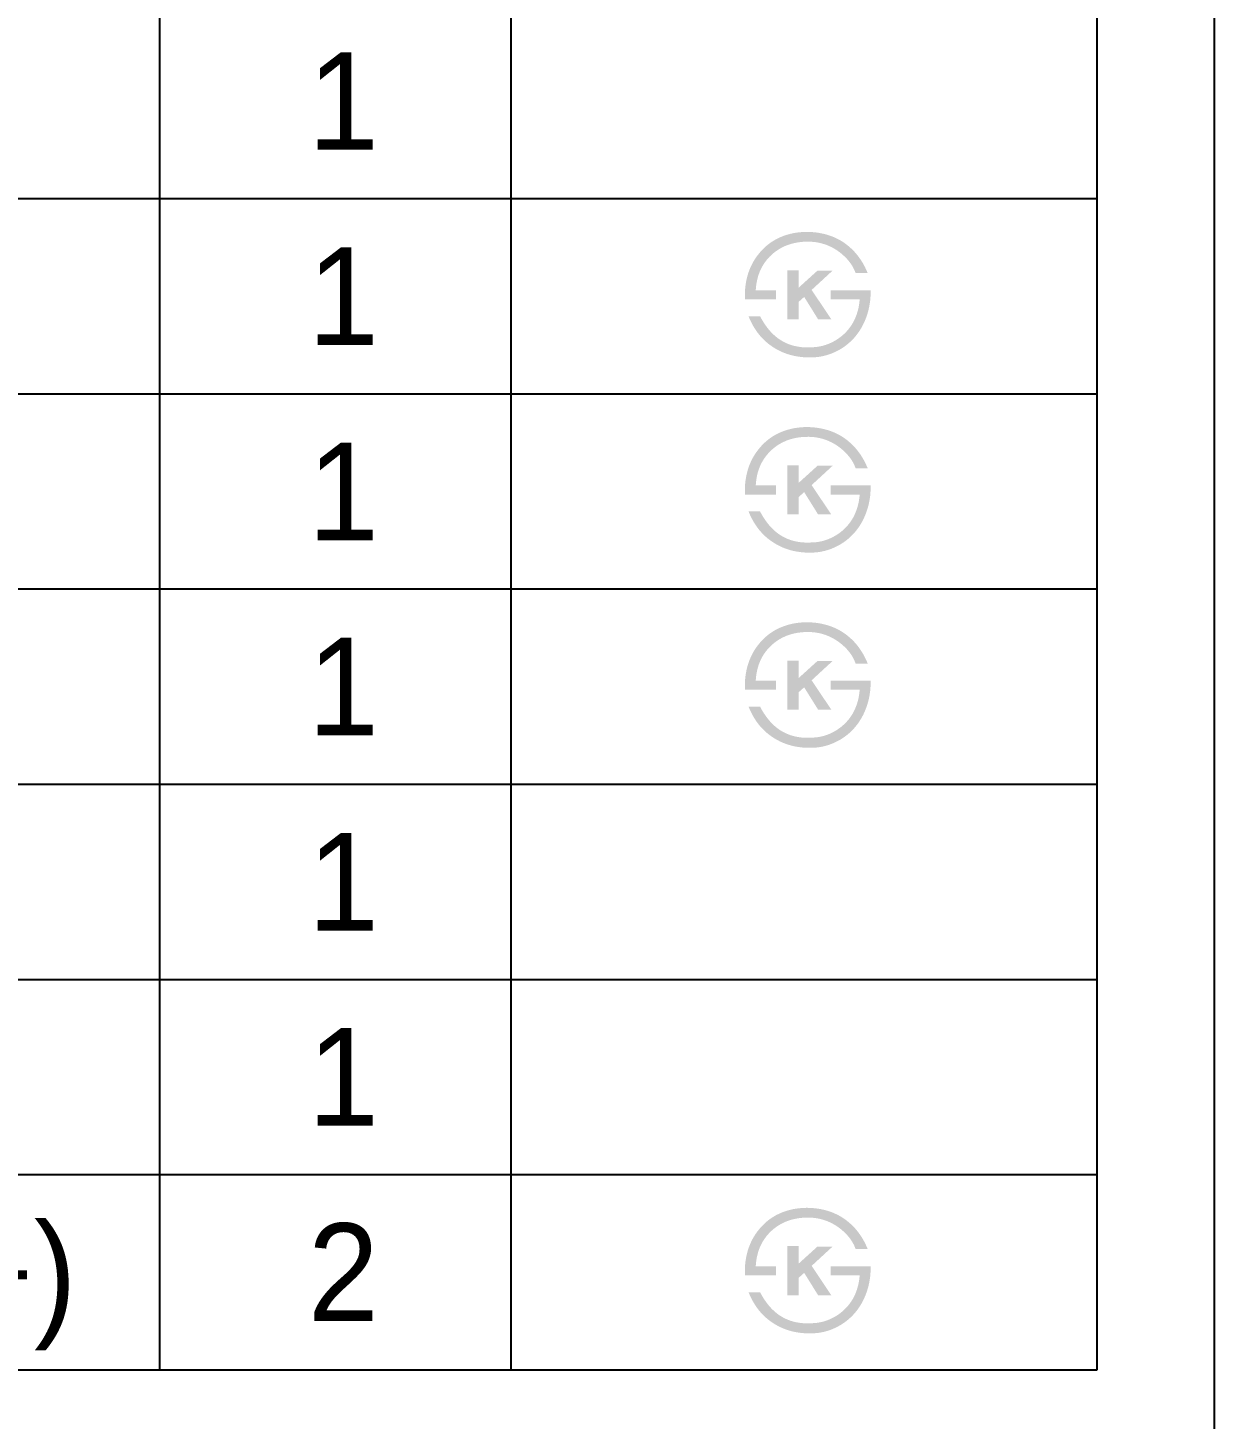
# Model space of a CAD drawing. Header units: millimetres. Extents: x 0 to 3868, y -67 to 2530.
# Drawn here: x 3564 to 3867.8, y 1837.3 to 2193.8 of the extents above; entities that cross this region are included whole.
import ezdxf
from ezdxf.enums import TextEntityAlignment as Align

# ---------------------------------------------------------------- set-up
doc = ezdxf.new("R2010")
doc.units = ezdxf.units.MM
doc.layers.add('TEXT', color=7, linetype='Continuous')
doc.layers.add('도각라인', color=7, linetype='Continuous')
doc.styles.add('타이틀', font='H2GTRM.TTF', dxfattribs={"height": 25})

msp = doc.modelspace()

# ---------------------------------------------------------------- hatches: boundary and pattern name
at = {"layer": 'TEXT'}
for points in [[(3747.63, 2124.17), (3747.61, 2124.58), (3747.6, 2124.99), (3747.6, 2125.4), (3747.6, 2125.8), (3747.62, 2126.21), (3747.64, 2126.61), (3747.67, 2127.01), (3747.71, 2127.41), (3747.76, 2127.8), (3747.82, 2128.2), (3747.89, 2128.59), (3747.96, 2128.98), (3748.04, 2129.36), (3748.14, 2129.75), (3748.23, 2130.13), (3748.34, 2130.52), (3748.46, 2130.9), (3748.59, 2131.28), (3748.73, 2131.66), (3748.88, 2132.03), (3749.03, 2132.39), (3749.19, 2132.75), (3749.37, 2133.1), (3749.54, 2133.45), (3749.73, 2133.79), (3749.93, 2134.12), (3750.13, 2134.45), (3750.34, 2134.77), (3750.56, 2135.09), (3750.79, 2135.4), (3751.03, 2135.7), (3751.53, 2136.32), (3751.8, 2136.62), (3752.08, 2136.92), (3752.36, 2137.2), (3752.65, 2137.48), (3752.94, 2137.75), (3753.25, 2138.01), (3753.56, 2138.26), (3753.88, 2138.5), (3754.2, 2138.74), (3754.53, 2138.96), (3754.87, 2139.17), (3755.22, 2139.38), (3755.57, 2139.58), (3755.93, 2139.76), (3756.3, 2139.94), (3756.7, 2140.12), (3757.11, 2140.29), (3757.52, 2140.45), (3757.95, 2140.6), (3758.37, 2140.74), (3758.81, 2140.86), (3759.24, 2140.97), (3759.69, 2141.08), (3760.14, 2141.17), (3760.6, 2141.25), (3761.06, 2141.31), (3761.53, 2141.37), (3762.01, 2141.41), (3762.49, 2141.45), (3762.98, 2141.47), (3763.47, 2141.48), (3764.23, 2141.46), (3764.61, 2141.44), (3764.98, 2141.41), (3765.35, 2141.38), (3765.71, 2141.34), (3766.07, 2141.29), (3766.43, 2141.24), (3766.78, 2141.18), (3767.13, 2141.12), (3767.47, 2141.04), (3767.81, 2140.97), (3768.15, 2140.88), (3768.48, 2140.79), (3768.81, 2140.7), (3769.14, 2140.59), (3769.46, 2140.48), (3769.78, 2140.37), (3770.09, 2140.24), (3770.4, 2140.12), (3770.71, 2139.98), (3771.01, 2139.84), (3771.31, 2139.69), (3771.61, 2139.54), (3771.9, 2139.38), (3772.19, 2139.21), (3772.47, 2139.04), (3772.75, 2138.86), (3773.03, 2138.67), (3773.3, 2138.48), (3773.57, 2138.28), (3773.83, 2138.08), (3774.25, 2137.73), (3774.66, 2137.37), (3775.06, 2137), (3775.44, 2136.62), (3775.81, 2136.22), (3776.17, 2135.8), (3776.51, 2135.38), (3776.84, 2134.93), (3777.16, 2134.48), (3777.47, 2134.01), (3777.77, 2133.53), (3778.05, 2133.03), (3778.32, 2132.52), (3778.57, 2132), (3778.82, 2131.46), (3779.05, 2130.91), (3779.05, 2130.91), (3775.95, 2130.91), (3775.95, 2130.91), (3775.89, 2131.09), (3775.82, 2131.26), (3775.75, 2131.43), (3775.68, 2131.61), (3775.61, 2131.78), (3775.53, 2131.95), (3775.44, 2132.12), (3775.35, 2132.29), (3775.26, 2132.46), (3775.17, 2132.63), (3775.07, 2132.79), (3774.96, 2132.96), (3774.86, 2133.12), (3774.75, 2133.29), (3774.63, 2133.45), (3774.51, 2133.61), (3774.39, 2133.77), (3774.26, 2133.93), (3774, 2134.25), (3773.72, 2134.57), (3773.42, 2134.88), (3773.11, 2135.19), (3772.78, 2135.49), (3772.44, 2135.79), (3772.08, 2136.09), (3771.85, 2136.27), (3771.62, 2136.44), (3771.38, 2136.61), (3771.15, 2136.77), (3770.91, 2136.92), (3770.67, 2137.07), (3770.43, 2137.21), (3770.18, 2137.35), (3769.94, 2137.49), (3769.69, 2137.61), (3769.44, 2137.73), (3769.18, 2137.85), (3768.93, 2137.96), (3768.68, 2138.06), (3768.42, 2138.16), (3768.16, 2138.26), (3767.9, 2138.34), (3767.63, 2138.42), (3767.37, 2138.5), (3767.1, 2138.57), (3766.83, 2138.64), (3766.56, 2138.7), (3766.29, 2138.75), (3766.01, 2138.8), (3765.74, 2138.84), (3765.46, 2138.88), (3765.18, 2138.91), (3764.89, 2138.93), (3764.61, 2138.95), (3764.32, 2138.97), (3764.04, 2138.98), (3763.75, 2138.98), (3763.4, 2138.97), (3763.05, 2138.96), (3762.71, 2138.95), (3762.38, 2138.93), (3762.05, 2138.9), (3761.72, 2138.86), (3761.39, 2138.82), (3761.07, 2138.77), (3760.75, 2138.71), (3760.44, 2138.65), (3760.13, 2138.58), (3759.82, 2138.51), (3759.52, 2138.43), (3759.22, 2138.34), (3758.92, 2138.24), (3758.63, 2138.14), (3758.34, 2138.04), (3758.06, 2137.92), (3757.78, 2137.8), (3757.5, 2137.67), (3757.23, 2137.54), (3756.96, 2137.4), (3756.69, 2137.25), (3756.43, 2137.1), (3756.17, 2136.94), (3755.92, 2136.77), (3755.67, 2136.6), (3755.42, 2136.42), (3755.18, 2136.24), (3754.94, 2136.04), (3754.7, 2135.84), (3754.47, 2135.64), (3754.24, 2135.42), (3754.01, 2135.2), (3753.79, 2134.97), (3753.58, 2134.74), (3753.37, 2134.51), (3753.17, 2134.27), (3752.98, 2134.02), (3752.8, 2133.77), (3752.62, 2133.52), (3752.44, 2133.26), (3752.28, 2133), (3752.12, 2132.74), (3751.97, 2132.47), (3751.82, 2132.19), (3751.69, 2131.92), (3751.55, 2131.63), (3751.43, 2131.35), (3751.31, 2131.05), (3751.2, 2130.76), (3751.1, 2130.46), (3751, 2130.15), (3750.91, 2129.85), (3750.83, 2129.53), (3750.75, 2129.22), (3750.68, 2128.89), (3750.62, 2128.57), (3750.56, 2128.24), (3750.51, 2127.9), (3750.47, 2127.56), (3750.43, 2127.22), (3750.4, 2126.87), (3750.38, 2126.52), (3750.38, 2126.52), (3755.56, 2126.52), (3755.56, 2126.52), (3755.56, 2126.52), (3755.56, 2124.17), (3755.56, 2124.17), (3755.56, 2124.17), (3747.63, 2124.17)], [(3761.39, 2127.21), (3766.19, 2131.56), (3770.06, 2131.56), (3764.69, 2126.61), (3769.72, 2119.1), (3766.34, 2119.1), (3762.78, 2124.81), (3761.39, 2123.57), (3761.39, 2119.1), (3758.44, 2119.1), (3758.44, 2131.67), (3761.39, 2131.67)], [(3779.8, 2126.52), (3779.8, 2126.08), (3779.8, 2125.64), (3779.78, 2125.21), (3779.76, 2124.78), (3779.73, 2124.35), (3779.69, 2123.92), (3779.63, 2123.5), (3779.57, 2123.07), (3779.5, 2122.65), (3779.42, 2122.24), (3779.33, 2121.82), (3779.24, 2121.41), (3779.13, 2121), (3779.01, 2120.6), (3778.88, 2120.19), (3778.75, 2119.79), (3778.61, 2119.41), (3778.46, 2119.02), (3778.3, 2118.65), (3778.14, 2118.28), (3777.97, 2117.92), (3777.79, 2117.56), (3777.6, 2117.21), (3777.41, 2116.87), (3777.2, 2116.53), (3776.99, 2116.19), (3776.77, 2115.86), (3776.55, 2115.54), (3776.31, 2115.23), (3776.07, 2114.92), (3775.82, 2114.61), (3775.56, 2114.31), (3775.29, 2114.02), (3775.02, 2113.74), (3774.73, 2113.46), (3774.45, 2113.2), (3774.16, 2112.94), (3773.86, 2112.69), (3773.56, 2112.45), (3773.25, 2112.22), (3772.93, 2111.99), (3772.61, 2111.78), (3772.29, 2111.57), (3771.96, 2111.37), (3771.62, 2111.18), (3771.28, 2111), (3770.93, 2110.83), (3770.57, 2110.66), (3770.21, 2110.5), (3769.84, 2110.34), (3769.46, 2110.2), (3769.09, 2110.07), (3768.71, 2109.95), (3768.33, 2109.84), (3767.94, 2109.74), (3767.56, 2109.65), (3767.17, 2109.57), (3766.77, 2109.5), (3766.38, 2109.44), (3765.98, 2109.4), (3765.58, 2109.36), (3765.17, 2109.33), (3764.76, 2109.32), (3764.35, 2109.31), (3763.69, 2109.32), (3763.03, 2109.34), (3762.39, 2109.39), (3761.75, 2109.46), (3761.13, 2109.55), (3760.82, 2109.6), (3760.51, 2109.65), (3760.21, 2109.72), (3759.91, 2109.78), (3759.61, 2109.86), (3759.32, 2109.93), (3759.03, 2110.02), (3758.74, 2110.1), (3758.45, 2110.2), (3758.16, 2110.3), (3757.88, 2110.4), (3757.6, 2110.51), (3757.32, 2110.62), (3757.05, 2110.74), (3756.78, 2110.86), (3756.51, 2110.99), (3756.24, 2111.13), (3755.97, 2111.27), (3755.71, 2111.41), (3755.45, 2111.56), (3755.2, 2111.71), (3754.67, 2112.05), (3754.41, 2112.23), (3754.15, 2112.41), (3753.9, 2112.6), (3753.65, 2112.79), (3753.4, 2112.99), (3753.16, 2113.19), (3752.92, 2113.4), (3752.69, 2113.61), (3752.46, 2113.83), (3752.24, 2114.05), (3752.02, 2114.28), (3751.8, 2114.52), (3751.59, 2114.75), (3751.38, 2114.99), (3751.18, 2115.24), (3750.98, 2115.49), (3750.79, 2115.75), (3750.6, 2116.01), (3750.42, 2116.28), (3750.24, 2116.55), (3750.06, 2116.83), (3749.89, 2117.11), (3749.72, 2117.4), (3749.56, 2117.69), (3749.4, 2117.99), (3749.24, 2118.29), (3749.09, 2118.59), (3748.8, 2119.22), (3748.53, 2119.87), (3748.53, 2119.87), (3751.48, 2119.87), (3751.48, 2119.87), (3751.71, 2119.44), (3751.94, 2119.03), (3752.18, 2118.63), (3752.42, 2118.23), (3752.67, 2117.86), (3752.93, 2117.49), (3753.19, 2117.13), (3753.45, 2116.79), (3753.72, 2116.46), (3753.99, 2116.14), (3754.27, 2115.83), (3754.56, 2115.53), (3754.85, 2115.25), (3755.15, 2114.97), (3755.45, 2114.71), (3755.75, 2114.46), (3755.98, 2114.29), (3756.21, 2114.12), (3756.44, 2113.96), (3756.67, 2113.81), (3756.91, 2113.66), (3757.15, 2113.52), (3757.39, 2113.38), (3757.64, 2113.25), (3757.89, 2113.12), (3758.14, 2113.01), (3758.39, 2112.89), (3758.65, 2112.79), (3758.91, 2112.69), (3759.17, 2112.59), (3759.44, 2112.5), (3759.71, 2112.42), (3759.98, 2112.34), (3760.25, 2112.27), (3760.53, 2112.21), (3760.81, 2112.15), (3761.09, 2112.1), (3761.37, 2112.05), (3761.66, 2112.01), (3761.95, 2111.97), (3762.24, 2111.94), (3762.54, 2111.92), (3762.84, 2111.91), (3763.14, 2111.89), (3763.44, 2111.89), (3763.75, 2111.89), (3764.06, 2111.9), (3764.92, 2111.92), (3765.19, 2111.94), (3765.46, 2111.96), (3765.73, 2111.98), (3766, 2112.01), (3766.26, 2112.05), (3766.53, 2112.09), (3766.79, 2112.14), (3767.05, 2112.19), (3767.31, 2112.25), (3767.57, 2112.31), (3767.82, 2112.38), (3768.07, 2112.46), (3768.33, 2112.54), (3768.58, 2112.63), (3768.83, 2112.72), (3769.07, 2112.81), (3769.32, 2112.92), (3769.56, 2113.03), (3769.8, 2113.14), (3770.04, 2113.26), (3770.28, 2113.39), (3770.52, 2113.52), (3770.75, 2113.65), (3770.99, 2113.79), (3771.22, 2113.94), (3771.45, 2114.1), (3771.68, 2114.25), (3771.9, 2114.42), (3772.13, 2114.59), (3772.35, 2114.76), (3772.61, 2114.98), (3772.86, 2115.2), (3773.1, 2115.43), (3773.33, 2115.66), (3773.56, 2115.89), (3773.78, 2116.13), (3773.99, 2116.38), (3774.2, 2116.63), (3774.4, 2116.89), (3774.59, 2117.15), (3774.78, 2117.42), (3774.95, 2117.69), (3775.12, 2117.96), (3775.29, 2118.24), (3775.44, 2118.53), (3775.59, 2118.82), (3775.73, 2119.12), (3775.87, 2119.42), (3775.99, 2119.73), (3776.11, 2120.04), (3776.23, 2120.35), (3776.33, 2120.68), (3776.43, 2121), (3776.52, 2121.33), (3776.61, 2121.67), (3776.69, 2122.01), (3776.76, 2122.36), (3776.82, 2122.71), (3776.87, 2123.07), (3776.92, 2123.43), (3776.96, 2123.8), (3777, 2124.17), (3777, 2124.17), (3769.57, 2124.17), (3769.57, 2124.17), (3769.57, 2124.17), (3769.57, 2126.52), (3769.57, 2126.52), (3769.57, 2126.52), (3779.8, 2126.52)], [(3747.63, 2074.17), (3747.61, 2074.58), (3747.6, 2074.99), (3747.6, 2075.4), (3747.6, 2075.8), (3747.62, 2076.21), (3747.64, 2076.61), (3747.67, 2077.01), (3747.71, 2077.41), (3747.76, 2077.8), (3747.82, 2078.2), (3747.89, 2078.59), (3747.96, 2078.98), (3748.04, 2079.36), (3748.14, 2079.75), (3748.23, 2080.13), (3748.34, 2080.52), (3748.46, 2080.9), (3748.59, 2081.28), (3748.73, 2081.66), (3748.88, 2082.03), (3749.03, 2082.39), (3749.19, 2082.75), (3749.37, 2083.1), (3749.54, 2083.45), (3749.73, 2083.79), (3749.93, 2084.12), (3750.13, 2084.45), (3750.34, 2084.77), (3750.56, 2085.09), (3750.79, 2085.4), (3751.03, 2085.7), (3751.53, 2086.32), (3751.8, 2086.62), (3752.08, 2086.92), (3752.36, 2087.2), (3752.65, 2087.48), (3752.94, 2087.75), (3753.25, 2088.01), (3753.56, 2088.26), (3753.88, 2088.5), (3754.2, 2088.74), (3754.53, 2088.96), (3754.87, 2089.17), (3755.22, 2089.38), (3755.57, 2089.58), (3755.93, 2089.76), (3756.3, 2089.94), (3756.7, 2090.12), (3757.11, 2090.29), (3757.52, 2090.45), (3757.95, 2090.6), (3758.37, 2090.74), (3758.81, 2090.86), (3759.24, 2090.97), (3759.69, 2091.08), (3760.14, 2091.17), (3760.6, 2091.25), (3761.06, 2091.31), (3761.53, 2091.37), (3762.01, 2091.41), (3762.49, 2091.45), (3762.98, 2091.47), (3763.47, 2091.48), (3764.23, 2091.46), (3764.61, 2091.44), (3764.98, 2091.41), (3765.35, 2091.38), (3765.71, 2091.34), (3766.07, 2091.29), (3766.43, 2091.24), (3766.78, 2091.18), (3767.13, 2091.12), (3767.47, 2091.04), (3767.81, 2090.97), (3768.15, 2090.88), (3768.48, 2090.79), (3768.81, 2090.7), (3769.14, 2090.59), (3769.46, 2090.48), (3769.78, 2090.37), (3770.09, 2090.24), (3770.4, 2090.12), (3770.71, 2089.98), (3771.01, 2089.84), (3771.31, 2089.69), (3771.61, 2089.54), (3771.9, 2089.38), (3772.19, 2089.21), (3772.47, 2089.04), (3772.75, 2088.86), (3773.03, 2088.67), (3773.3, 2088.48), (3773.57, 2088.28), (3773.83, 2088.08), (3774.25, 2087.73), (3774.66, 2087.37), (3775.06, 2087), (3775.44, 2086.62), (3775.81, 2086.22), (3776.17, 2085.8), (3776.51, 2085.38), (3776.84, 2084.93), (3777.16, 2084.48), (3777.47, 2084.01), (3777.77, 2083.53), (3778.05, 2083.03), (3778.32, 2082.52), (3778.57, 2082), (3778.82, 2081.46), (3779.05, 2080.91), (3779.05, 2080.91), (3775.95, 2080.91), (3775.95, 2080.91), (3775.89, 2081.09), (3775.82, 2081.26), (3775.75, 2081.43), (3775.68, 2081.61), (3775.61, 2081.78), (3775.53, 2081.95), (3775.44, 2082.12), (3775.35, 2082.29), (3775.26, 2082.46), (3775.17, 2082.63), (3775.07, 2082.79), (3774.96, 2082.96), (3774.86, 2083.12), (3774.75, 2083.29), (3774.63, 2083.45), (3774.51, 2083.61), (3774.39, 2083.77), (3774.26, 2083.93), (3774, 2084.25), (3773.72, 2084.57), (3773.42, 2084.88), (3773.11, 2085.19), (3772.78, 2085.49), (3772.44, 2085.79), (3772.08, 2086.09), (3771.85, 2086.27), (3771.62, 2086.44), (3771.38, 2086.61), (3771.15, 2086.77), (3770.91, 2086.92), (3770.67, 2087.07), (3770.43, 2087.21), (3770.18, 2087.35), (3769.94, 2087.49), (3769.69, 2087.61), (3769.44, 2087.73), (3769.18, 2087.85), (3768.93, 2087.96), (3768.68, 2088.06), (3768.42, 2088.16), (3768.16, 2088.26), (3767.9, 2088.34), (3767.63, 2088.42), (3767.37, 2088.5), (3767.1, 2088.57), (3766.83, 2088.64), (3766.56, 2088.7), (3766.29, 2088.75), (3766.01, 2088.8), (3765.74, 2088.84), (3765.46, 2088.88), (3765.18, 2088.91), (3764.89, 2088.93), (3764.61, 2088.95), (3764.32, 2088.97), (3764.04, 2088.98), (3763.75, 2088.98), (3763.4, 2088.97), (3763.05, 2088.96), (3762.71, 2088.95), (3762.38, 2088.93), (3762.05, 2088.9), (3761.72, 2088.86), (3761.39, 2088.82), (3761.07, 2088.77), (3760.75, 2088.71), (3760.44, 2088.65), (3760.13, 2088.58), (3759.82, 2088.51), (3759.52, 2088.43), (3759.22, 2088.34), (3758.92, 2088.24), (3758.63, 2088.14), (3758.34, 2088.04), (3758.06, 2087.92), (3757.78, 2087.8), (3757.5, 2087.67), (3757.23, 2087.54), (3756.96, 2087.4), (3756.69, 2087.25), (3756.43, 2087.1), (3756.17, 2086.94), (3755.92, 2086.77), (3755.67, 2086.6), (3755.42, 2086.42), (3755.18, 2086.24), (3754.94, 2086.04), (3754.7, 2085.84), (3754.47, 2085.64), (3754.24, 2085.42), (3754.01, 2085.2), (3753.79, 2084.97), (3753.58, 2084.74), (3753.37, 2084.51), (3753.17, 2084.27), (3752.98, 2084.02), (3752.8, 2083.77), (3752.62, 2083.52), (3752.44, 2083.26), (3752.28, 2083), (3752.12, 2082.74), (3751.97, 2082.47), (3751.82, 2082.19), (3751.69, 2081.92), (3751.55, 2081.63), (3751.43, 2081.35), (3751.31, 2081.05), (3751.2, 2080.76), (3751.1, 2080.46), (3751, 2080.15), (3750.91, 2079.85), (3750.83, 2079.53), (3750.75, 2079.22), (3750.68, 2078.89), (3750.62, 2078.57), (3750.56, 2078.24), (3750.51, 2077.9), (3750.47, 2077.56), (3750.43, 2077.22), (3750.4, 2076.87), (3750.38, 2076.52), (3750.38, 2076.52), (3755.56, 2076.52), (3755.56, 2076.52), (3755.56, 2076.52), (3755.56, 2074.17), (3755.56, 2074.17), (3755.56, 2074.17), (3747.63, 2074.17)], [(3761.39, 2077.21), (3766.19, 2081.56), (3770.06, 2081.56), (3764.69, 2076.61), (3769.72, 2069.1), (3766.34, 2069.1), (3762.78, 2074.81), (3761.39, 2073.57), (3761.39, 2069.1), (3758.44, 2069.1), (3758.44, 2081.67), (3761.39, 2081.67)], [(3779.8, 2076.52), (3779.8, 2076.08), (3779.8, 2075.64), (3779.78, 2075.21), (3779.76, 2074.78), (3779.73, 2074.35), (3779.69, 2073.92), (3779.63, 2073.5), (3779.57, 2073.07), (3779.5, 2072.65), (3779.42, 2072.24), (3779.33, 2071.82), (3779.24, 2071.41), (3779.13, 2071), (3779.01, 2070.6), (3778.88, 2070.19), (3778.75, 2069.79), (3778.61, 2069.41), (3778.46, 2069.02), (3778.3, 2068.65), (3778.14, 2068.28), (3777.97, 2067.92), (3777.79, 2067.56), (3777.6, 2067.21), (3777.41, 2066.87), (3777.2, 2066.53), (3776.99, 2066.19), (3776.77, 2065.86), (3776.55, 2065.54), (3776.31, 2065.23), (3776.07, 2064.92), (3775.82, 2064.61), (3775.56, 2064.31), (3775.29, 2064.02), (3775.02, 2063.74), (3774.73, 2063.46), (3774.45, 2063.2), (3774.16, 2062.94), (3773.86, 2062.69), (3773.56, 2062.45), (3773.25, 2062.22), (3772.93, 2061.99), (3772.61, 2061.78), (3772.29, 2061.57), (3771.96, 2061.37), (3771.62, 2061.18), (3771.28, 2061), (3770.93, 2060.83), (3770.57, 2060.66), (3770.21, 2060.5), (3769.84, 2060.34), (3769.46, 2060.2), (3769.09, 2060.07), (3768.71, 2059.95), (3768.33, 2059.84), (3767.94, 2059.74), (3767.56, 2059.65), (3767.17, 2059.57), (3766.77, 2059.5), (3766.38, 2059.44), (3765.98, 2059.4), (3765.58, 2059.36), (3765.17, 2059.33), (3764.76, 2059.32), (3764.35, 2059.31), (3763.69, 2059.32), (3763.03, 2059.34), (3762.39, 2059.39), (3761.75, 2059.46), (3761.13, 2059.55), (3760.82, 2059.6), (3760.51, 2059.65), (3760.21, 2059.72), (3759.91, 2059.78), (3759.61, 2059.86), (3759.32, 2059.93), (3759.03, 2060.02), (3758.74, 2060.1), (3758.45, 2060.2), (3758.16, 2060.3), (3757.88, 2060.4), (3757.6, 2060.51), (3757.32, 2060.62), (3757.05, 2060.74), (3756.78, 2060.86), (3756.51, 2060.99), (3756.24, 2061.13), (3755.97, 2061.27), (3755.71, 2061.41), (3755.45, 2061.56), (3755.2, 2061.71), (3754.67, 2062.05), (3754.41, 2062.23), (3754.15, 2062.41), (3753.9, 2062.6), (3753.65, 2062.79), (3753.4, 2062.99), (3753.16, 2063.19), (3752.92, 2063.4), (3752.69, 2063.61), (3752.46, 2063.83), (3752.24, 2064.05), (3752.02, 2064.28), (3751.8, 2064.52), (3751.59, 2064.75), (3751.38, 2064.99), (3751.18, 2065.24), (3750.98, 2065.49), (3750.79, 2065.75), (3750.6, 2066.01), (3750.42, 2066.28), (3750.24, 2066.55), (3750.06, 2066.83), (3749.89, 2067.11), (3749.72, 2067.4), (3749.56, 2067.69), (3749.4, 2067.99), (3749.24, 2068.29), (3749.09, 2068.59), (3748.8, 2069.22), (3748.53, 2069.87), (3748.53, 2069.87), (3751.48, 2069.87), (3751.48, 2069.87), (3751.71, 2069.44), (3751.94, 2069.03), (3752.18, 2068.63), (3752.42, 2068.23), (3752.67, 2067.86), (3752.93, 2067.49), (3753.19, 2067.13), (3753.45, 2066.79), (3753.72, 2066.46), (3753.99, 2066.14), (3754.27, 2065.83), (3754.56, 2065.53), (3754.85, 2065.25), (3755.15, 2064.97), (3755.45, 2064.71), (3755.75, 2064.46), (3755.98, 2064.29), (3756.21, 2064.12), (3756.44, 2063.96), (3756.67, 2063.81), (3756.91, 2063.66), (3757.15, 2063.52), (3757.39, 2063.38), (3757.64, 2063.25), (3757.89, 2063.12), (3758.14, 2063.01), (3758.39, 2062.89), (3758.65, 2062.79), (3758.91, 2062.69), (3759.17, 2062.59), (3759.44, 2062.5), (3759.71, 2062.42), (3759.98, 2062.34), (3760.25, 2062.27), (3760.53, 2062.21), (3760.81, 2062.15), (3761.09, 2062.1), (3761.37, 2062.05), (3761.66, 2062.01), (3761.95, 2061.97), (3762.24, 2061.94), (3762.54, 2061.92), (3762.84, 2061.91), (3763.14, 2061.89), (3763.44, 2061.89), (3763.75, 2061.89), (3764.06, 2061.9), (3764.92, 2061.92), (3765.19, 2061.94), (3765.46, 2061.96), (3765.73, 2061.98), (3766, 2062.01), (3766.26, 2062.05), (3766.53, 2062.09), (3766.79, 2062.14), (3767.05, 2062.19), (3767.31, 2062.25), (3767.57, 2062.31), (3767.82, 2062.38), (3768.07, 2062.46), (3768.33, 2062.54), (3768.58, 2062.63), (3768.83, 2062.72), (3769.07, 2062.81), (3769.32, 2062.92), (3769.56, 2063.03), (3769.8, 2063.14), (3770.04, 2063.26), (3770.28, 2063.39), (3770.52, 2063.52), (3770.75, 2063.65), (3770.99, 2063.79), (3771.22, 2063.94), (3771.45, 2064.1), (3771.68, 2064.25), (3771.9, 2064.42), (3772.13, 2064.59), (3772.35, 2064.76), (3772.61, 2064.98), (3772.86, 2065.2), (3773.1, 2065.43), (3773.33, 2065.66), (3773.56, 2065.89), (3773.78, 2066.13), (3773.99, 2066.38), (3774.2, 2066.63), (3774.4, 2066.89), (3774.59, 2067.15), (3774.78, 2067.42), (3774.95, 2067.69), (3775.12, 2067.96), (3775.29, 2068.24), (3775.44, 2068.53), (3775.59, 2068.82), (3775.73, 2069.12), (3775.87, 2069.42), (3775.99, 2069.73), (3776.11, 2070.04), (3776.23, 2070.35), (3776.33, 2070.68), (3776.43, 2071), (3776.52, 2071.33), (3776.61, 2071.67), (3776.69, 2072.01), (3776.76, 2072.36), (3776.82, 2072.71), (3776.87, 2073.07), (3776.92, 2073.43), (3776.96, 2073.8), (3777, 2074.17), (3777, 2074.17), (3769.57, 2074.17), (3769.57, 2074.17), (3769.57, 2074.17), (3769.57, 2076.52), (3769.57, 2076.52), (3769.57, 2076.52), (3779.8, 2076.52)], [(3747.63, 2024.17), (3747.61, 2024.58), (3747.6, 2024.99), (3747.6, 2025.4), (3747.6, 2025.8), (3747.62, 2026.21), (3747.64, 2026.61), (3747.67, 2027.01), (3747.71, 2027.41), (3747.76, 2027.8), (3747.82, 2028.2), (3747.89, 2028.59), (3747.96, 2028.98), (3748.04, 2029.36), (3748.14, 2029.75), (3748.23, 2030.13), (3748.34, 2030.52), (3748.46, 2030.9), (3748.59, 2031.28), (3748.73, 2031.66), (3748.88, 2032.03), (3749.03, 2032.39), (3749.19, 2032.75), (3749.37, 2033.1), (3749.54, 2033.45), (3749.73, 2033.79), (3749.93, 2034.12), (3750.13, 2034.45), (3750.34, 2034.77), (3750.56, 2035.09), (3750.79, 2035.4), (3751.03, 2035.7), (3751.53, 2036.32), (3751.8, 2036.62), (3752.08, 2036.92), (3752.36, 2037.2), (3752.65, 2037.48), (3752.94, 2037.75), (3753.25, 2038.01), (3753.56, 2038.26), (3753.88, 2038.5), (3754.2, 2038.74), (3754.53, 2038.96), (3754.87, 2039.17), (3755.22, 2039.38), (3755.57, 2039.58), (3755.93, 2039.76), (3756.3, 2039.94), (3756.7, 2040.12), (3757.11, 2040.29), (3757.52, 2040.45), (3757.95, 2040.6), (3758.37, 2040.74), (3758.81, 2040.86), (3759.24, 2040.97), (3759.69, 2041.08), (3760.14, 2041.17), (3760.6, 2041.25), (3761.06, 2041.31), (3761.53, 2041.37), (3762.01, 2041.41), (3762.49, 2041.45), (3762.98, 2041.47), (3763.47, 2041.48), (3764.23, 2041.46), (3764.61, 2041.44), (3764.98, 2041.41), (3765.35, 2041.38), (3765.71, 2041.34), (3766.07, 2041.29), (3766.43, 2041.24), (3766.78, 2041.18), (3767.13, 2041.12), (3767.47, 2041.04), (3767.81, 2040.97), (3768.15, 2040.88), (3768.48, 2040.79), (3768.81, 2040.7), (3769.14, 2040.59), (3769.46, 2040.48), (3769.78, 2040.37), (3770.09, 2040.24), (3770.4, 2040.12), (3770.71, 2039.98), (3771.01, 2039.84), (3771.31, 2039.69), (3771.61, 2039.54), (3771.9, 2039.38), (3772.19, 2039.21), (3772.47, 2039.04), (3772.75, 2038.86), (3773.03, 2038.67), (3773.3, 2038.48), (3773.57, 2038.28), (3773.83, 2038.08), (3774.25, 2037.73), (3774.66, 2037.37), (3775.06, 2037), (3775.44, 2036.62), (3775.81, 2036.22), (3776.17, 2035.8), (3776.51, 2035.38), (3776.84, 2034.93), (3777.16, 2034.48), (3777.47, 2034.01), (3777.77, 2033.53), (3778.05, 2033.03), (3778.32, 2032.52), (3778.57, 2032), (3778.82, 2031.46), (3779.05, 2030.91), (3779.05, 2030.91), (3775.95, 2030.91), (3775.95, 2030.91), (3775.89, 2031.09), (3775.82, 2031.26), (3775.75, 2031.43), (3775.68, 2031.61), (3775.61, 2031.78), (3775.53, 2031.95), (3775.44, 2032.12), (3775.35, 2032.29), (3775.26, 2032.46), (3775.17, 2032.63), (3775.07, 2032.79), (3774.96, 2032.96), (3774.86, 2033.12), (3774.75, 2033.29), (3774.63, 2033.45), (3774.51, 2033.61), (3774.39, 2033.77), (3774.26, 2033.93), (3774, 2034.25), (3773.72, 2034.57), (3773.42, 2034.88), (3773.11, 2035.19), (3772.78, 2035.49), (3772.44, 2035.79), (3772.08, 2036.09), (3771.85, 2036.27), (3771.62, 2036.44), (3771.38, 2036.61), (3771.15, 2036.77), (3770.91, 2036.92), (3770.67, 2037.07), (3770.43, 2037.21), (3770.18, 2037.35), (3769.94, 2037.49), (3769.69, 2037.61), (3769.44, 2037.73), (3769.18, 2037.85), (3768.93, 2037.96), (3768.68, 2038.06), (3768.42, 2038.16), (3768.16, 2038.26), (3767.9, 2038.34), (3767.63, 2038.42), (3767.37, 2038.5), (3767.1, 2038.57), (3766.83, 2038.64), (3766.56, 2038.7), (3766.29, 2038.75), (3766.01, 2038.8), (3765.74, 2038.84), (3765.46, 2038.88), (3765.18, 2038.91), (3764.89, 2038.93), (3764.61, 2038.95), (3764.32, 2038.97), (3764.04, 2038.98), (3763.75, 2038.98), (3763.4, 2038.97), (3763.05, 2038.96), (3762.71, 2038.95), (3762.38, 2038.93), (3762.05, 2038.9), (3761.72, 2038.86), (3761.39, 2038.82), (3761.07, 2038.77), (3760.75, 2038.71), (3760.44, 2038.65), (3760.13, 2038.58), (3759.82, 2038.51), (3759.52, 2038.43), (3759.22, 2038.34), (3758.92, 2038.24), (3758.63, 2038.14), (3758.34, 2038.04), (3758.06, 2037.92), (3757.78, 2037.8), (3757.5, 2037.67), (3757.23, 2037.54), (3756.96, 2037.4), (3756.69, 2037.25), (3756.43, 2037.1), (3756.17, 2036.94), (3755.92, 2036.77), (3755.67, 2036.6), (3755.42, 2036.42), (3755.18, 2036.24), (3754.94, 2036.04), (3754.7, 2035.84), (3754.47, 2035.64), (3754.24, 2035.42), (3754.01, 2035.2), (3753.79, 2034.97), (3753.58, 2034.74), (3753.37, 2034.51), (3753.17, 2034.27), (3752.98, 2034.02), (3752.8, 2033.77), (3752.62, 2033.52), (3752.44, 2033.26), (3752.28, 2033), (3752.12, 2032.74), (3751.97, 2032.47), (3751.82, 2032.19), (3751.69, 2031.92), (3751.55, 2031.63), (3751.43, 2031.35), (3751.31, 2031.05), (3751.2, 2030.76), (3751.1, 2030.46), (3751, 2030.15), (3750.91, 2029.85), (3750.83, 2029.53), (3750.75, 2029.22), (3750.68, 2028.89), (3750.62, 2028.57), (3750.56, 2028.24), (3750.51, 2027.9), (3750.47, 2027.56), (3750.43, 2027.22), (3750.4, 2026.87), (3750.38, 2026.52), (3750.38, 2026.52), (3755.56, 2026.52), (3755.56, 2026.52), (3755.56, 2026.52), (3755.56, 2024.17), (3755.56, 2024.17), (3755.56, 2024.17), (3747.63, 2024.17)], [(3761.39, 2027.21), (3766.19, 2031.56), (3770.06, 2031.56), (3764.69, 2026.61), (3769.72, 2019.1), (3766.34, 2019.1), (3762.78, 2024.81), (3761.39, 2023.57), (3761.39, 2019.1), (3758.44, 2019.1), (3758.44, 2031.67), (3761.39, 2031.67)], [(3779.8, 2026.52), (3779.8, 2026.08), (3779.8, 2025.64), (3779.78, 2025.21), (3779.76, 2024.78), (3779.73, 2024.35), (3779.69, 2023.92), (3779.63, 2023.5), (3779.57, 2023.07), (3779.5, 2022.65), (3779.42, 2022.24), (3779.33, 2021.82), (3779.24, 2021.41), (3779.13, 2021), (3779.01, 2020.6), (3778.88, 2020.19), (3778.75, 2019.79), (3778.61, 2019.41), (3778.46, 2019.02), (3778.3, 2018.65), (3778.14, 2018.28), (3777.97, 2017.92), (3777.79, 2017.56), (3777.6, 2017.21), (3777.41, 2016.87), (3777.2, 2016.53), (3776.99, 2016.19), (3776.77, 2015.86), (3776.55, 2015.54), (3776.31, 2015.23), (3776.07, 2014.92), (3775.82, 2014.61), (3775.56, 2014.31), (3775.29, 2014.02), (3775.02, 2013.74), (3774.73, 2013.46), (3774.45, 2013.2), (3774.16, 2012.94), (3773.86, 2012.69), (3773.56, 2012.45), (3773.25, 2012.22), (3772.93, 2011.99), (3772.61, 2011.78), (3772.29, 2011.57), (3771.96, 2011.37), (3771.62, 2011.18), (3771.28, 2011), (3770.93, 2010.83), (3770.57, 2010.66), (3770.21, 2010.5), (3769.84, 2010.34), (3769.46, 2010.2), (3769.09, 2010.07), (3768.71, 2009.95), (3768.33, 2009.84), (3767.94, 2009.74), (3767.56, 2009.65), (3767.17, 2009.57), (3766.77, 2009.5), (3766.38, 2009.44), (3765.98, 2009.4), (3765.58, 2009.36), (3765.17, 2009.33), (3764.76, 2009.32), (3764.35, 2009.31), (3763.69, 2009.32), (3763.03, 2009.34), (3762.39, 2009.39), (3761.75, 2009.46), (3761.13, 2009.55), (3760.82, 2009.6), (3760.51, 2009.65), (3760.21, 2009.72), (3759.91, 2009.78), (3759.61, 2009.86), (3759.32, 2009.93), (3759.03, 2010.02), (3758.74, 2010.1), (3758.45, 2010.2), (3758.16, 2010.3), (3757.88, 2010.4), (3757.6, 2010.51), (3757.32, 2010.62), (3757.05, 2010.74), (3756.78, 2010.86), (3756.51, 2010.99), (3756.24, 2011.13), (3755.97, 2011.27), (3755.71, 2011.41), (3755.45, 2011.56), (3755.2, 2011.71), (3754.67, 2012.05), (3754.41, 2012.23), (3754.15, 2012.41), (3753.9, 2012.6), (3753.65, 2012.79), (3753.4, 2012.99), (3753.16, 2013.19), (3752.92, 2013.4), (3752.69, 2013.61), (3752.46, 2013.83), (3752.24, 2014.05), (3752.02, 2014.28), (3751.8, 2014.52), (3751.59, 2014.75), (3751.38, 2014.99), (3751.18, 2015.24), (3750.98, 2015.49), (3750.79, 2015.75), (3750.6, 2016.01), (3750.42, 2016.28), (3750.24, 2016.55), (3750.06, 2016.83), (3749.89, 2017.11), (3749.72, 2017.4), (3749.56, 2017.69), (3749.4, 2017.99), (3749.24, 2018.29), (3749.09, 2018.59), (3748.8, 2019.22), (3748.53, 2019.87), (3748.53, 2019.87), (3751.48, 2019.87), (3751.48, 2019.87), (3751.71, 2019.44), (3751.94, 2019.03), (3752.18, 2018.63), (3752.42, 2018.23), (3752.67, 2017.86), (3752.93, 2017.49), (3753.19, 2017.13), (3753.45, 2016.79), (3753.72, 2016.46), (3753.99, 2016.14), (3754.27, 2015.83), (3754.56, 2015.53), (3754.85, 2015.25), (3755.15, 2014.97), (3755.45, 2014.71), (3755.75, 2014.46), (3755.98, 2014.29), (3756.21, 2014.12), (3756.44, 2013.96), (3756.67, 2013.81), (3756.91, 2013.66), (3757.15, 2013.52), (3757.39, 2013.38), (3757.64, 2013.25), (3757.89, 2013.12), (3758.14, 2013.01), (3758.39, 2012.89), (3758.65, 2012.79), (3758.91, 2012.69), (3759.17, 2012.59), (3759.44, 2012.5), (3759.71, 2012.42), (3759.98, 2012.34), (3760.25, 2012.27), (3760.53, 2012.21), (3760.81, 2012.15), (3761.09, 2012.1), (3761.37, 2012.05), (3761.66, 2012.01), (3761.95, 2011.97), (3762.24, 2011.94), (3762.54, 2011.92), (3762.84, 2011.91), (3763.14, 2011.89), (3763.44, 2011.89), (3763.75, 2011.89), (3764.06, 2011.9), (3764.92, 2011.92), (3765.19, 2011.94), (3765.46, 2011.96), (3765.73, 2011.98), (3766, 2012.01), (3766.26, 2012.05), (3766.53, 2012.09), (3766.79, 2012.14), (3767.05, 2012.19), (3767.31, 2012.25), (3767.57, 2012.31), (3767.82, 2012.38), (3768.07, 2012.46), (3768.33, 2012.54), (3768.58, 2012.63), (3768.83, 2012.72), (3769.07, 2012.81), (3769.32, 2012.92), (3769.56, 2013.03), (3769.8, 2013.14), (3770.04, 2013.26), (3770.28, 2013.39), (3770.52, 2013.52), (3770.75, 2013.65), (3770.99, 2013.79), (3771.22, 2013.94), (3771.45, 2014.1), (3771.68, 2014.25), (3771.9, 2014.42), (3772.13, 2014.59), (3772.35, 2014.76), (3772.61, 2014.98), (3772.86, 2015.2), (3773.1, 2015.43), (3773.33, 2015.66), (3773.56, 2015.89), (3773.78, 2016.13), (3773.99, 2016.38), (3774.2, 2016.63), (3774.4, 2016.89), (3774.59, 2017.15), (3774.78, 2017.42), (3774.95, 2017.69), (3775.12, 2017.96), (3775.29, 2018.24), (3775.44, 2018.53), (3775.59, 2018.82), (3775.73, 2019.12), (3775.87, 2019.42), (3775.99, 2019.73), (3776.11, 2020.04), (3776.23, 2020.35), (3776.33, 2020.68), (3776.43, 2021), (3776.52, 2021.33), (3776.61, 2021.67), (3776.69, 2022.01), (3776.76, 2022.36), (3776.82, 2022.71), (3776.87, 2023.07), (3776.92, 2023.43), (3776.96, 2023.8), (3777, 2024.17), (3777, 2024.17), (3769.57, 2024.17), (3769.57, 2024.17), (3769.57, 2024.17), (3769.57, 2026.52), (3769.57, 2026.52), (3769.57, 2026.52), (3779.8, 2026.52)], [(3747.63, 1874.17), (3747.61, 1874.58), (3747.6, 1874.99), (3747.6, 1875.4), (3747.6, 1875.8), (3747.62, 1876.21), (3747.64, 1876.61), (3747.67, 1877.01), (3747.71, 1877.41), (3747.76, 1877.8), (3747.82, 1878.2), (3747.89, 1878.59), (3747.96, 1878.98), (3748.04, 1879.36), (3748.14, 1879.75), (3748.23, 1880.13), (3748.34, 1880.52), (3748.46, 1880.9), (3748.59, 1881.28), (3748.73, 1881.66), (3748.88, 1882.03), (3749.03, 1882.39), (3749.19, 1882.75), (3749.37, 1883.1), (3749.54, 1883.45), (3749.73, 1883.79), (3749.93, 1884.12), (3750.13, 1884.45), (3750.34, 1884.77), (3750.56, 1885.09), (3750.79, 1885.4), (3751.03, 1885.7), (3751.53, 1886.32), (3751.8, 1886.62), (3752.08, 1886.92), (3752.36, 1887.2), (3752.65, 1887.48), (3752.94, 1887.75), (3753.25, 1888.01), (3753.56, 1888.26), (3753.88, 1888.5), (3754.2, 1888.74), (3754.53, 1888.96), (3754.87, 1889.17), (3755.22, 1889.38), (3755.57, 1889.58), (3755.93, 1889.76), (3756.3, 1889.94), (3756.7, 1890.12), (3757.11, 1890.29), (3757.52, 1890.45), (3757.95, 1890.6), (3758.37, 1890.74), (3758.81, 1890.86), (3759.24, 1890.97), (3759.69, 1891.08), (3760.14, 1891.17), (3760.6, 1891.25), (3761.06, 1891.31), (3761.53, 1891.37), (3762.01, 1891.41), (3762.49, 1891.45), (3762.98, 1891.47), (3763.47, 1891.48), (3764.23, 1891.46), (3764.61, 1891.44), (3764.98, 1891.41), (3765.35, 1891.38), (3765.71, 1891.34), (3766.07, 1891.29), (3766.43, 1891.24), (3766.78, 1891.18), (3767.13, 1891.12), (3767.47, 1891.04), (3767.81, 1890.97), (3768.15, 1890.88), (3768.48, 1890.79), (3768.81, 1890.7), (3769.14, 1890.59), (3769.46, 1890.48), (3769.78, 1890.37), (3770.09, 1890.24), (3770.4, 1890.12), (3770.71, 1889.98), (3771.01, 1889.84), (3771.31, 1889.69), (3771.61, 1889.54), (3771.9, 1889.38), (3772.19, 1889.21), (3772.47, 1889.04), (3772.75, 1888.86), (3773.03, 1888.67), (3773.3, 1888.48), (3773.57, 1888.28), (3773.83, 1888.08), (3774.25, 1887.73), (3774.66, 1887.37), (3775.06, 1887), (3775.44, 1886.62), (3775.81, 1886.22), (3776.17, 1885.8), (3776.51, 1885.38), (3776.84, 1884.93), (3777.16, 1884.48), (3777.47, 1884.01), (3777.77, 1883.53), (3778.05, 1883.03), (3778.32, 1882.52), (3778.57, 1882), (3778.82, 1881.46), (3779.05, 1880.91), (3779.05, 1880.91), (3775.95, 1880.91), (3775.95, 1880.91), (3775.89, 1881.09), (3775.82, 1881.26), (3775.75, 1881.43), (3775.68, 1881.61), (3775.61, 1881.78), (3775.53, 1881.95), (3775.44, 1882.12), (3775.35, 1882.29), (3775.26, 1882.46), (3775.17, 1882.63), (3775.07, 1882.79), (3774.96, 1882.96), (3774.86, 1883.12), (3774.75, 1883.29), (3774.63, 1883.45), (3774.51, 1883.61), (3774.39, 1883.77), (3774.26, 1883.93), (3774, 1884.25), (3773.72, 1884.57), (3773.42, 1884.88), (3773.11, 1885.19), (3772.78, 1885.49), (3772.44, 1885.79), (3772.08, 1886.09), (3771.85, 1886.27), (3771.62, 1886.44), (3771.38, 1886.61), (3771.15, 1886.77), (3770.91, 1886.92), (3770.67, 1887.07), (3770.43, 1887.21), (3770.18, 1887.35), (3769.94, 1887.49), (3769.69, 1887.61), (3769.44, 1887.73), (3769.18, 1887.85), (3768.93, 1887.96), (3768.68, 1888.06), (3768.42, 1888.16), (3768.16, 1888.26), (3767.9, 1888.34), (3767.63, 1888.42), (3767.37, 1888.5), (3767.1, 1888.57), (3766.83, 1888.64), (3766.56, 1888.7), (3766.29, 1888.75), (3766.01, 1888.8), (3765.74, 1888.84), (3765.46, 1888.88), (3765.18, 1888.91), (3764.89, 1888.93), (3764.61, 1888.95), (3764.32, 1888.97), (3764.04, 1888.98), (3763.75, 1888.98), (3763.4, 1888.97), (3763.05, 1888.96), (3762.71, 1888.95), (3762.38, 1888.93), (3762.05, 1888.9), (3761.72, 1888.86), (3761.39, 1888.82), (3761.07, 1888.77), (3760.75, 1888.71), (3760.44, 1888.65), (3760.13, 1888.58), (3759.82, 1888.51), (3759.52, 1888.43), (3759.22, 1888.34), (3758.92, 1888.24), (3758.63, 1888.14), (3758.34, 1888.04), (3758.06, 1887.92), (3757.78, 1887.8), (3757.5, 1887.67), (3757.23, 1887.54), (3756.96, 1887.4), (3756.69, 1887.25), (3756.43, 1887.1), (3756.17, 1886.94), (3755.92, 1886.77), (3755.67, 1886.6), (3755.42, 1886.42), (3755.18, 1886.24), (3754.94, 1886.04), (3754.7, 1885.84), (3754.47, 1885.64), (3754.24, 1885.42), (3754.01, 1885.2), (3753.79, 1884.97), (3753.58, 1884.74), (3753.37, 1884.51), (3753.17, 1884.27), (3752.98, 1884.02), (3752.8, 1883.77), (3752.62, 1883.52), (3752.44, 1883.26), (3752.28, 1883), (3752.12, 1882.74), (3751.97, 1882.47), (3751.82, 1882.19), (3751.69, 1881.92), (3751.55, 1881.63), (3751.43, 1881.35), (3751.31, 1881.05), (3751.2, 1880.76), (3751.1, 1880.46), (3751, 1880.15), (3750.91, 1879.85), (3750.83, 1879.53), (3750.75, 1879.22), (3750.68, 1878.89), (3750.62, 1878.57), (3750.56, 1878.24), (3750.51, 1877.9), (3750.47, 1877.56), (3750.43, 1877.22), (3750.4, 1876.87), (3750.38, 1876.52), (3750.38, 1876.52), (3755.56, 1876.52), (3755.56, 1876.52), (3755.56, 1876.52), (3755.56, 1874.17), (3755.56, 1874.17), (3755.56, 1874.17), (3747.63, 1874.17)], [(3761.39, 1877.21), (3766.19, 1881.56), (3770.06, 1881.56), (3764.69, 1876.61), (3769.72, 1869.1), (3766.34, 1869.1), (3762.78, 1874.81), (3761.39, 1873.57), (3761.39, 1869.1), (3758.44, 1869.1), (3758.44, 1881.67), (3761.39, 1881.67)], [(3779.8, 1876.52), (3779.8, 1876.08), (3779.8, 1875.64), (3779.78, 1875.21), (3779.76, 1874.78), (3779.73, 1874.35), (3779.69, 1873.92), (3779.63, 1873.5), (3779.57, 1873.07), (3779.5, 1872.65), (3779.42, 1872.24), (3779.33, 1871.82), (3779.24, 1871.41), (3779.13, 1871), (3779.01, 1870.6), (3778.88, 1870.19), (3778.75, 1869.79), (3778.61, 1869.41), (3778.46, 1869.02), (3778.3, 1868.65), (3778.14, 1868.28), (3777.97, 1867.92), (3777.79, 1867.56), (3777.6, 1867.21), (3777.41, 1866.87), (3777.2, 1866.53), (3776.99, 1866.19), (3776.77, 1865.86), (3776.55, 1865.54), (3776.31, 1865.23), (3776.07, 1864.92), (3775.82, 1864.61), (3775.56, 1864.31), (3775.29, 1864.02), (3775.02, 1863.74), (3774.73, 1863.46), (3774.45, 1863.2), (3774.16, 1862.94), (3773.86, 1862.69), (3773.56, 1862.45), (3773.25, 1862.22), (3772.93, 1861.99), (3772.61, 1861.78), (3772.29, 1861.57), (3771.96, 1861.37), (3771.62, 1861.18), (3771.28, 1861), (3770.93, 1860.83), (3770.57, 1860.66), (3770.21, 1860.5), (3769.84, 1860.34), (3769.46, 1860.2), (3769.09, 1860.07), (3768.71, 1859.95), (3768.33, 1859.84), (3767.94, 1859.74), (3767.56, 1859.65), (3767.17, 1859.57), (3766.77, 1859.5), (3766.38, 1859.44), (3765.98, 1859.4), (3765.58, 1859.36), (3765.17, 1859.33), (3764.76, 1859.32), (3764.35, 1859.31), (3763.69, 1859.32), (3763.03, 1859.34), (3762.39, 1859.39), (3761.75, 1859.46), (3761.13, 1859.55), (3760.82, 1859.6), (3760.51, 1859.65), (3760.21, 1859.72), (3759.91, 1859.78), (3759.61, 1859.86), (3759.32, 1859.93), (3759.03, 1860.02), (3758.74, 1860.1), (3758.45, 1860.2), (3758.16, 1860.3), (3757.88, 1860.4), (3757.6, 1860.51), (3757.32, 1860.62), (3757.05, 1860.74), (3756.78, 1860.86), (3756.51, 1860.99), (3756.24, 1861.13), (3755.97, 1861.27), (3755.71, 1861.41), (3755.45, 1861.56), (3755.2, 1861.71), (3754.67, 1862.05), (3754.41, 1862.23), (3754.15, 1862.41), (3753.9, 1862.6), (3753.65, 1862.79), (3753.4, 1862.99), (3753.16, 1863.19), (3752.92, 1863.4), (3752.69, 1863.61), (3752.46, 1863.83), (3752.24, 1864.05), (3752.02, 1864.28), (3751.8, 1864.52), (3751.59, 1864.75), (3751.38, 1864.99), (3751.18, 1865.24), (3750.98, 1865.49), (3750.79, 1865.75), (3750.6, 1866.01), (3750.42, 1866.28), (3750.24, 1866.55), (3750.06, 1866.83), (3749.89, 1867.11), (3749.72, 1867.4), (3749.56, 1867.69), (3749.4, 1867.99), (3749.24, 1868.29), (3749.09, 1868.59), (3748.8, 1869.22), (3748.53, 1869.87), (3748.53, 1869.87), (3751.48, 1869.87), (3751.48, 1869.87), (3751.71, 1869.44), (3751.94, 1869.03), (3752.18, 1868.63), (3752.42, 1868.23), (3752.67, 1867.86), (3752.93, 1867.49), (3753.19, 1867.13), (3753.45, 1866.79), (3753.72, 1866.46), (3753.99, 1866.14), (3754.27, 1865.83), (3754.56, 1865.53), (3754.85, 1865.25), (3755.15, 1864.97), (3755.45, 1864.71), (3755.75, 1864.46), (3755.98, 1864.29), (3756.21, 1864.12), (3756.44, 1863.96), (3756.67, 1863.81), (3756.91, 1863.66), (3757.15, 1863.52), (3757.39, 1863.38), (3757.64, 1863.25), (3757.89, 1863.12), (3758.14, 1863.01), (3758.39, 1862.89), (3758.65, 1862.79), (3758.91, 1862.69), (3759.17, 1862.59), (3759.44, 1862.5), (3759.71, 1862.42), (3759.98, 1862.34), (3760.25, 1862.27), (3760.53, 1862.21), (3760.81, 1862.15), (3761.09, 1862.1), (3761.37, 1862.05), (3761.66, 1862.01), (3761.95, 1861.97), (3762.24, 1861.94), (3762.54, 1861.92), (3762.84, 1861.91), (3763.14, 1861.89), (3763.44, 1861.89), (3763.75, 1861.89), (3764.06, 1861.9), (3764.92, 1861.92), (3765.19, 1861.94), (3765.46, 1861.96), (3765.73, 1861.98), (3766, 1862.01), (3766.26, 1862.05), (3766.53, 1862.09), (3766.79, 1862.14), (3767.05, 1862.19), (3767.31, 1862.25), (3767.57, 1862.31), (3767.82, 1862.38), (3768.07, 1862.46), (3768.33, 1862.54), (3768.58, 1862.63), (3768.83, 1862.72), (3769.07, 1862.81), (3769.32, 1862.92), (3769.56, 1863.03), (3769.8, 1863.14), (3770.04, 1863.26), (3770.28, 1863.39), (3770.52, 1863.52), (3770.75, 1863.65), (3770.99, 1863.79), (3771.22, 1863.94), (3771.45, 1864.1), (3771.68, 1864.25), (3771.9, 1864.42), (3772.13, 1864.59), (3772.35, 1864.76), (3772.61, 1864.98), (3772.86, 1865.2), (3773.1, 1865.43), (3773.33, 1865.66), (3773.56, 1865.89), (3773.78, 1866.13), (3773.99, 1866.38), (3774.2, 1866.63), (3774.4, 1866.89), (3774.59, 1867.15), (3774.78, 1867.42), (3774.95, 1867.69), (3775.12, 1867.96), (3775.29, 1868.24), (3775.44, 1868.53), (3775.59, 1868.82), (3775.73, 1869.12), (3775.87, 1869.42), (3775.99, 1869.73), (3776.11, 1870.04), (3776.23, 1870.35), (3776.33, 1870.68), (3776.43, 1871), (3776.52, 1871.33), (3776.61, 1871.67), (3776.69, 1872.01), (3776.76, 1872.36), (3776.82, 1872.71), (3776.87, 1873.07), (3776.92, 1873.43), (3776.96, 1873.8), (3777, 1874.17), (3777, 1874.17), (3769.57, 1874.17), (3769.57, 1874.17), (3769.57, 1874.17), (3769.57, 1876.52), (3769.57, 1876.52), (3769.57, 1876.52), (3779.8, 1876.52)]]:
    msp.add_hatch(color=256, dxfattribs=at).paths.add_polyline_path(points, flags=0)

# ---------------------------------------------------------------- linework, layer by layer
at = {"layer": '도각라인'}
for p, q in [((3867.78, 2530), (3867.78, 0)), ((3597.78, 1850), (3597.78, 2300)), ((3687.78, 1850), (3687.78, 2300)), ((3837.78, 1850), (3837.78, 2300)), ((2992.78, 2150), (3837.78, 2150)), ((2992.78, 2150), (3837.78, 2150)), ((2992.78, 2100), (3837.78, 2100)), ((2992.78, 2050), (3837.78, 2050)), ((2992.78, 2000), (3837.78, 2000)), ((2992.78, 1950), (3837.78, 1950)), ((2992.78, 1900), (3837.78, 1900)), ((2992.78, 1850), (3837.78, 1850))]:
    msp.add_line(p, q, dxfattribs=at)

# ---------------------------------------------------------------- texts
at = {"layer": 'TEXT', "style": '타이틀'}
for s, p in [('1', (3644.76, 2175)), ('1', (3644.76, 2125)), ('1', (3644.76, 2075)), ('1', (3644.76, 2025)), ('1', (3644.76, 1975)), ('1', (3644.76, 1925)), ('앵글 밸브(역류 방지용)', (3415.29, 1875)), ('2', (3644.76, 1875))]:
    msp.add_text(s, height=25, dxfattribs=at).set_placement(p, align=Align.MIDDLE_CENTER)

doc.saveas('drawing.dxf')
